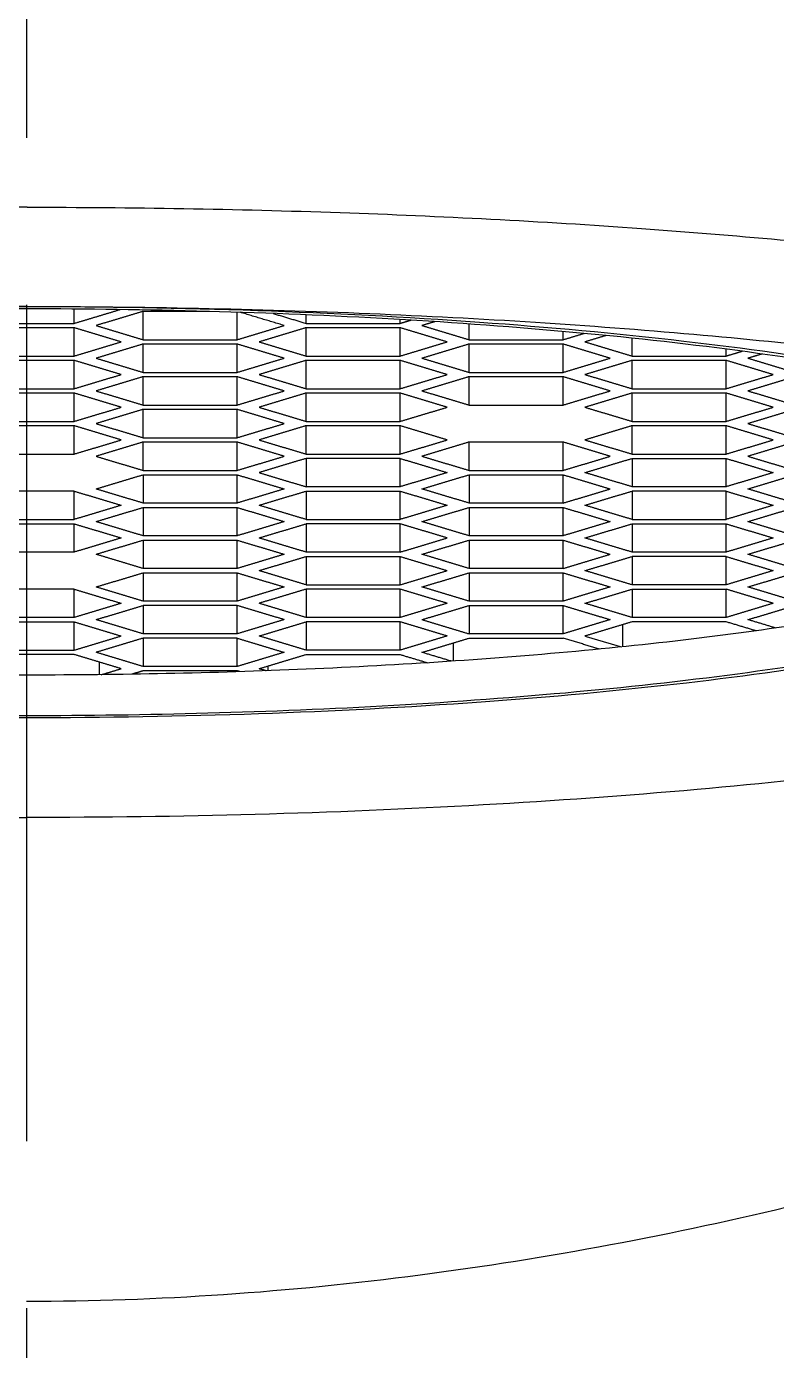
# Model space of a CAD drawing. Extents: x 23502 to 24096, y -2734 to -2314.
# Drawn here: x 23887.16 to 23892.76, y -2511.95 to -2502.05 of the extents above; entities that cross this region are included whole.
import ezdxf

# ---------------------------------------------------------------- set-up
doc = ezdxf.new("R2010")
doc.units = 0
doc.header["$LTSCALE"] = 5
doc.header["$MEASUREMENT"] = 0
doc.linetypes.add('CENTER', pattern=[2, 1.25, -0.25, 0.25, -0.25])
doc.layers.get('0').update_dxf_attribs({"color": 2, "linetype": 'CONTINUOUS'})
doc.layers.add('CENTER', color=1, linetype='CENTER')
doc.layers.add('DWG', color=7, linetype='CONTINUOUS')

msp = doc.modelspace()

# ---------------------------------------------------------------- linework, layer by layer
at = {"ltscale": 0.6}
for points in [[(23887.5146, -2504.2743), (23887.5146, -2504.2209), (23887.5146, -2504.1675)], [(23887.5146, -2504.2743), (23887.6861, -2504.2227), (23887.8576, -2504.1711)], [(23888.0295, -2504.1849), (23887.8537, -2504.2377), (23887.6778, -2504.2906)], [(23888.0295, -2504.3964), (23888.0295, -2504.2906), (23888.0295, -2504.1849)], [(23888.7329, -2504.3964), (23888.7329, -2504.2937), (23888.7329, -2504.191)], [(23889.0847, -2504.2906), (23888.9202, -2504.2412), (23888.7557, -2504.1917)], [(23889.0018, -2504.2003), (23889.1248, -2504.2373), (23889.2479, -2504.2743)], [(23889.2479, -2504.2743), (23889.2479, -2504.2422), (23889.2479, -2504.2101)], [(23889.9513, -2504.2743), (23889.9513, -2504.2599), (23889.9513, -2504.2455)], [(23886.8112, -2504.2743), (23887.1629, -2504.2743), (23887.5146, -2504.2743)], [(23887.5146, -2504.307), (23887.1629, -2504.307), (23886.8112, -2504.307)], [(23887.5146, -2504.5186), (23887.5146, -2504.4128), (23887.5146, -2504.307)], [(23887.8663, -2504.4128), (23887.6904, -2504.3599), (23887.5146, -2504.307)], [(23887.6778, -2504.2906), (23887.8537, -2504.3435), (23888.0295, -2504.3964)], [(23888.7329, -2504.3964), (23888.9088, -2504.3435), (23889.0847, -2504.2906)], [(23889.2479, -2504.307), (23889.072, -2504.3599), (23888.8962, -2504.4128)], [(23889.2479, -2504.2743), (23889.5996, -2504.2743), (23889.9513, -2504.2743)], [(23889.2479, -2504.5186), (23889.2479, -2504.4128), (23889.2479, -2504.307)], [(23889.9513, -2504.307), (23889.5996, -2504.307), (23889.2479, -2504.307)], [(23889.9513, -2504.2743), (23889.9912, -2504.2623), (23890.0311, -2504.2503)], [(23889.9513, -2504.5186), (23889.9513, -2504.4128), (23889.9513, -2504.307)], [(23890.303, -2504.4128), (23890.1272, -2504.3599), (23889.9513, -2504.307)], [(23890.2113, -2504.2615), (23890.1629, -2504.2761), (23890.1145, -2504.2906)], [(23890.1145, -2504.2906), (23890.2904, -2504.3435), (23890.4663, -2504.3964)], [(23890.4663, -2504.3964), (23890.4663, -2504.3376), (23890.4663, -2504.2788)], [(23891.1697, -2504.3964), (23891.1697, -2504.3657), (23891.1697, -2504.335)], [(23887.5146, -2504.5186), (23887.6904, -2504.4657), (23887.8663, -2504.4128)], [(23888.0295, -2504.4292), (23887.8537, -2504.482), (23887.6778, -2504.5349)], [(23888.0295, -2504.3964), (23888.3812, -2504.3964), (23888.7329, -2504.3964)], [(23888.0295, -2504.6407), (23888.0295, -2504.5349), (23888.0295, -2504.4292)], [(23888.7329, -2504.4292), (23888.3812, -2504.4292), (23888.0295, -2504.4292)], [(23888.7329, -2504.6407), (23888.7329, -2504.5349), (23888.7329, -2504.4292)], [(23889.0847, -2504.5349), (23888.9088, -2504.482), (23888.7329, -2504.4292)], [(23888.8962, -2504.4128), (23889.072, -2504.4657), (23889.2479, -2504.5186)], [(23889.9513, -2504.5186), (23890.1272, -2504.4657), (23890.303, -2504.4128)], [(23890.4663, -2504.4292), (23890.2904, -2504.482), (23890.1145, -2504.5349)], [(23890.4663, -2504.3964), (23890.818, -2504.3964), (23891.1697, -2504.3964)], [(23890.4663, -2504.6407), (23890.4663, -2504.5349), (23890.4663, -2504.4292)], [(23891.1697, -2504.4292), (23890.818, -2504.4292), (23890.4663, -2504.4292)], [(23891.1697, -2504.3964), (23891.2479, -2504.3729), (23891.3262, -2504.3494)], [(23891.1697, -2504.6407), (23891.1697, -2504.5349), (23891.1697, -2504.4292)], [(23891.5214, -2504.5349), (23891.3455, -2504.482), (23891.1697, -2504.4292)], [(23891.491, -2504.3652), (23891.412, -2504.389), (23891.3329, -2504.4128)], [(23891.3329, -2504.4128), (23891.5088, -2504.4657), (23891.6846, -2504.5186)], [(23891.6846, -2504.5186), (23891.6846, -2504.4518), (23891.6846, -2504.3849)], [(23886.8112, -2504.5186), (23887.1629, -2504.5186), (23887.5146, -2504.5186)], [(23887.6778, -2504.5349), (23887.8537, -2504.5878), (23888.0295, -2504.6407)], [(23888.7329, -2504.6407), (23888.9088, -2504.5878), (23889.0847, -2504.5349)], [(23889.2479, -2504.5186), (23889.5996, -2504.5186), (23889.9513, -2504.5186)], [(23890.1145, -2504.5349), (23890.2904, -2504.5878), (23890.4663, -2504.6407)], [(23891.1697, -2504.6407), (23891.3455, -2504.5878), (23891.5214, -2504.5349)], [(23891.6846, -2504.5186), (23892.0363, -2504.5186), (23892.388, -2504.5186)], [(23892.388, -2504.5186), (23892.388, -2504.4928), (23892.388, -2504.467)], [(23892.388, -2504.5186), (23892.4477, -2504.5006), (23892.5073, -2504.4827)], [(23892.6568, -2504.5032), (23892.604, -2504.5191), (23892.5513, -2504.5349)], [(23892.5513, -2504.5349), (23892.7271, -2504.5878), (23892.903, -2504.6407)], [(23887.5146, -2504.5513), (23887.1629, -2504.5513), (23886.8112, -2504.5513)], [(23887.5146, -2504.7629), (23887.5146, -2504.6571), (23887.5146, -2504.5513)], [(23887.8663, -2504.6571), (23887.6904, -2504.6042), (23887.5146, -2504.5513)], [(23888.0295, -2504.6407), (23888.3812, -2504.6407), (23888.7329, -2504.6407)], [(23889.2479, -2504.5513), (23889.072, -2504.6042), (23888.8962, -2504.6571)], [(23889.2479, -2504.7629), (23889.2479, -2504.6571), (23889.2479, -2504.5513)], [(23889.9513, -2504.5513), (23889.5996, -2504.5513), (23889.2479, -2504.5513)], [(23889.9513, -2504.7629), (23889.9513, -2504.6571), (23889.9513, -2504.5513)], [(23890.303, -2504.6571), (23890.1272, -2504.6042), (23889.9513, -2504.5513)], [(23890.4663, -2504.6407), (23890.818, -2504.6407), (23891.1697, -2504.6407)], [(23891.6846, -2504.5513), (23891.5088, -2504.6042), (23891.3329, -2504.6571)], [(23891.6846, -2504.7629), (23891.6846, -2504.6571), (23891.6846, -2504.5513)], [(23892.388, -2504.5513), (23892.0363, -2504.5513), (23891.6846, -2504.5513)], [(23892.388, -2504.7629), (23892.388, -2504.6571), (23892.388, -2504.5513)], [(23892.7397, -2504.6571), (23892.5639, -2504.6042), (23892.388, -2504.5513)], [(23887.5146, -2504.7629), (23887.6904, -2504.71), (23887.8663, -2504.6571)], [(23888.0295, -2504.6734), (23887.8537, -2504.7263), (23887.6778, -2504.7792)], [(23888.0295, -2504.885), (23888.0295, -2504.7792), (23888.0295, -2504.6734)], [(23888.7329, -2504.6734), (23888.3812, -2504.6734), (23888.0295, -2504.6734)], [(23888.7329, -2504.885), (23888.7329, -2504.7792), (23888.7329, -2504.6734)], [(23889.0847, -2504.7792), (23888.9088, -2504.7263), (23888.7329, -2504.6734)], [(23888.8962, -2504.6571), (23889.072, -2504.71), (23889.2479, -2504.7629)], [(23889.9513, -2504.7629), (23890.1272, -2504.71), (23890.303, -2504.6571)], [(23890.4663, -2504.6734), (23890.2904, -2504.7263), (23890.1145, -2504.7792)], [(23890.4663, -2504.885), (23890.4663, -2504.7792), (23890.4663, -2504.6734)], [(23891.1697, -2504.6734), (23890.818, -2504.6734), (23890.4663, -2504.6734)], [(23891.1697, -2504.885), (23891.1697, -2504.7792), (23891.1697, -2504.6734)], [(23891.5214, -2504.7792), (23891.3455, -2504.7263), (23891.1697, -2504.6734)], [(23891.3329, -2504.6571), (23891.5088, -2504.71), (23891.6846, -2504.7629)], [(23892.388, -2504.7629), (23892.5639, -2504.71), (23892.7397, -2504.6571)], [(23892.903, -2504.6734), (23892.7271, -2504.7263), (23892.5513, -2504.7792)], [(23886.8112, -2504.7629), (23887.1629, -2504.7629), (23887.5146, -2504.7629)], [(23887.5146, -2504.7956), (23887.1629, -2504.7956), (23886.8112, -2504.7956)], [(23887.5146, -2505.0072), (23887.5146, -2504.9014), (23887.5146, -2504.7956)], [(23887.8663, -2504.9014), (23887.6904, -2504.8485), (23887.5146, -2504.7956)], [(23887.6778, -2504.7792), (23887.8537, -2504.8321), (23888.0295, -2504.885)], [(23888.7329, -2504.885), (23888.9088, -2504.8321), (23889.0847, -2504.7792)], [(23889.2479, -2504.7956), (23889.072, -2504.8485), (23888.8962, -2504.9014)], [(23889.2479, -2504.7629), (23889.5996, -2504.7629), (23889.9513, -2504.7629)], [(23889.2479, -2505.0072), (23889.2479, -2504.9014), (23889.2479, -2504.7956)], [(23889.9513, -2504.7956), (23889.5996, -2504.7956), (23889.2479, -2504.7956)], [(23889.9513, -2505.0072), (23889.9513, -2504.9014), (23889.9513, -2504.7956)], [(23890.303, -2504.9014), (23890.1272, -2504.8485), (23889.9513, -2504.7956)], [(23890.1145, -2504.7792), (23890.2904, -2504.8321), (23890.4663, -2504.885)], [(23891.1697, -2504.885), (23891.3455, -2504.8321), (23891.5214, -2504.7792)], [(23891.6846, -2504.7956), (23891.5088, -2504.8485), (23891.3329, -2504.9014)], [(23891.6846, -2504.7629), (23892.0363, -2504.7629), (23892.388, -2504.7629)], [(23891.6846, -2505.0072), (23891.6846, -2504.9014), (23891.6846, -2504.7956)], [(23892.388, -2504.7956), (23892.0363, -2504.7956), (23891.6846, -2504.7956)], [(23892.388, -2505.0072), (23892.388, -2504.9014), (23892.388, -2504.7956)], [(23892.7397, -2504.9014), (23892.5639, -2504.8485), (23892.388, -2504.7956)], [(23892.5513, -2504.7792), (23892.7271, -2504.8321), (23892.903, -2504.885)], [(23887.5146, -2505.0072), (23887.6904, -2504.9543), (23887.8663, -2504.9014)], [(23888.0295, -2504.9177), (23887.8537, -2504.9706), (23887.6778, -2505.0235)], [(23888.0295, -2504.885), (23888.3812, -2504.885), (23888.7329, -2504.885)], [(23888.0295, -2505.1293), (23888.0295, -2505.0235), (23888.0295, -2504.9177)], [(23888.7329, -2504.9177), (23888.3812, -2504.9177), (23888.0295, -2504.9177)], [(23888.7329, -2505.1293), (23888.7329, -2505.0235), (23888.7329, -2504.9177)], [(23889.0847, -2505.0235), (23888.9088, -2504.9706), (23888.7329, -2504.9177)], [(23888.8962, -2504.9014), (23889.072, -2504.9543), (23889.2479, -2505.0072)], [(23889.9513, -2505.0072), (23890.1272, -2504.9543), (23890.303, -2504.9014)], [(23890.4663, -2504.885), (23890.818, -2504.885), (23891.1697, -2504.885)], [(23891.3329, -2504.9014), (23891.5088, -2504.9543), (23891.6846, -2505.0072)], [(23892.388, -2505.0072), (23892.5639, -2504.9543), (23892.7397, -2504.9014)], [(23892.903, -2504.9177), (23892.7271, -2504.9706), (23892.5513, -2505.0235)], [(23886.8112, -2505.0072), (23887.1629, -2505.0072), (23887.5146, -2505.0072)], [(23887.5146, -2505.0399), (23887.1629, -2505.0399), (23886.8112, -2505.0399)], [(23887.5146, -2505.2515), (23887.5146, -2505.1457), (23887.5146, -2505.0399)], [(23887.8663, -2505.1457), (23887.6904, -2505.0928), (23887.5146, -2505.0399)], [(23887.6778, -2505.0235), (23887.8537, -2505.0764), (23888.0295, -2505.1293)], [(23888.7329, -2505.1293), (23888.9088, -2505.0764), (23889.0847, -2505.0235)], [(23889.2479, -2505.0399), (23889.072, -2505.0928), (23888.8962, -2505.1457)], [(23889.2479, -2505.0072), (23889.5996, -2505.0072), (23889.9513, -2505.0072)], [(23889.2479, -2505.2515), (23889.2479, -2505.1457), (23889.2479, -2505.0399)], [(23889.9513, -2505.0399), (23889.5996, -2505.0399), (23889.2479, -2505.0399)], [(23889.9513, -2505.2515), (23889.9513, -2505.1457), (23889.9513, -2505.0399)], [(23890.303, -2505.1457), (23890.1272, -2505.0928), (23889.9513, -2505.0399)], [(23891.6846, -2505.0399), (23891.5088, -2505.0928), (23891.3329, -2505.1457)], [(23891.6846, -2505.0072), (23892.0363, -2505.0072), (23892.388, -2505.0072)], [(23891.6846, -2505.2515), (23891.6846, -2505.1457), (23891.6846, -2505.0399)], [(23892.388, -2505.0399), (23892.0363, -2505.0399), (23891.6846, -2505.0399)], [(23892.388, -2505.2515), (23892.388, -2505.1457), (23892.388, -2505.0399)], [(23892.7397, -2505.1457), (23892.5639, -2505.0928), (23892.388, -2505.0399)], [(23892.5513, -2505.0235), (23892.7271, -2505.0764), (23892.903, -2505.1293)], [(23888.0295, -2505.1293), (23888.3812, -2505.1293), (23888.7329, -2505.1293)], [(23887.5146, -2505.2515), (23887.6904, -2505.1986), (23887.8663, -2505.1457)], [(23888.0295, -2505.162), (23887.8537, -2505.2149), (23887.6778, -2505.2678)], [(23888.0295, -2505.3736), (23888.0295, -2505.2678), (23888.0295, -2505.162)], [(23888.7329, -2505.162), (23888.3812, -2505.162), (23888.0295, -2505.162)], [(23888.7329, -2505.3736), (23888.7329, -2505.2678), (23888.7329, -2505.162)], [(23889.0847, -2505.2678), (23888.9088, -2505.2149), (23888.7329, -2505.162)], [(23888.8962, -2505.1457), (23889.072, -2505.1986), (23889.2479, -2505.2515)], [(23889.9513, -2505.2515), (23890.1272, -2505.1986), (23890.303, -2505.1457)], [(23890.4663, -2505.162), (23890.2904, -2505.2149), (23890.1145, -2505.2678)], [(23890.4663, -2505.3736), (23890.4663, -2505.2678), (23890.4663, -2505.162)], [(23891.1697, -2505.162), (23890.818, -2505.162), (23890.4663, -2505.162)], [(23891.1697, -2505.3736), (23891.1697, -2505.2678), (23891.1697, -2505.162)], [(23891.5214, -2505.2678), (23891.3455, -2505.2149), (23891.1697, -2505.162)], [(23891.3329, -2505.1457), (23891.5088, -2505.1986), (23891.6846, -2505.2515)], [(23892.388, -2505.2515), (23892.5639, -2505.1986), (23892.7397, -2505.1457)], [(23892.903, -2505.162), (23892.7271, -2505.2149), (23892.5513, -2505.2678)], [(23886.8112, -2505.2515), (23887.1629, -2505.2515), (23887.5146, -2505.2515)], [(23887.6778, -2505.2678), (23887.8537, -2505.3207), (23888.0295, -2505.3736)], [(23888.7329, -2505.3736), (23888.9088, -2505.3207), (23889.0847, -2505.2678)], [(23889.2479, -2505.2842), (23889.072, -2505.3371), (23888.8962, -2505.39)], [(23889.2479, -2505.2515), (23889.5996, -2505.2515), (23889.9513, -2505.2515)], [(23889.2479, -2505.2842), (23889.2479, -2505.39), (23889.2479, -2505.4958)], [(23889.9513, -2505.2842), (23889.5996, -2505.2842), (23889.2479, -2505.2842)], [(23889.9513, -2505.4958), (23889.9513, -2505.39), (23889.9513, -2505.2842)], [(23889.9513, -2505.2842), (23890.1272, -2505.3371), (23890.303, -2505.39)], [(23890.1145, -2505.2678), (23890.2904, -2505.3207), (23890.4663, -2505.3736)], [(23891.1697, -2505.3736), (23891.3455, -2505.3207), (23891.5214, -2505.2678)], [(23891.3329, -2505.39), (23891.5088, -2505.3371), (23891.6846, -2505.2842)], [(23891.6846, -2505.2515), (23892.0363, -2505.2515), (23892.388, -2505.2515)], [(23891.6846, -2505.2842), (23891.6846, -2505.39), (23891.6846, -2505.4958)], [(23891.6846, -2505.2842), (23892.0363, -2505.2842), (23892.388, -2505.2842)], [(23892.388, -2505.4958), (23892.388, -2505.39), (23892.388, -2505.2842)], [(23892.388, -2505.2842), (23892.5639, -2505.3371), (23892.7397, -2505.39)], [(23892.5513, -2505.2678), (23892.7271, -2505.3207), (23892.903, -2505.3736)], [(23887.6778, -2505.5121), (23887.8537, -2505.4592), (23888.0295, -2505.4063)], [(23888.0295, -2505.3736), (23888.3812, -2505.3736), (23888.7329, -2505.3736)], [(23888.0295, -2505.4063), (23888.0295, -2505.5121), (23888.0295, -2505.6179)], [(23888.0295, -2505.4063), (23888.3812, -2505.4063), (23888.7329, -2505.4063)], [(23888.7329, -2505.6179), (23888.7329, -2505.512), (23888.7329, -2505.4061)], [(23888.7329, -2505.4063), (23888.9088, -2505.4592), (23889.0847, -2505.5121)], [(23888.8962, -2505.39), (23889.072, -2505.4429), (23889.2479, -2505.4958)], [(23890.303, -2505.39), (23890.1272, -2505.4429), (23889.9513, -2505.4958)], [(23890.1145, -2505.5121), (23890.2904, -2505.4592), (23890.4663, -2505.4063)], [(23890.4663, -2505.3736), (23890.818, -2505.3736), (23891.1697, -2505.3736)], [(23890.4663, -2505.4063), (23890.4663, -2505.5121), (23890.4663, -2505.6179)], [(23890.4663, -2505.4063), (23890.818, -2505.4063), (23891.1697, -2505.4063)], [(23891.1697, -2505.6179), (23891.1697, -2505.5121), (23891.1697, -2505.4063)], [(23891.1697, -2505.4063), (23891.3455, -2505.4592), (23891.5214, -2505.5121)], [(23891.6846, -2505.4958), (23891.5088, -2505.4429), (23891.3329, -2505.39)], [(23892.7397, -2505.39), (23892.5639, -2505.4429), (23892.388, -2505.4958)], [(23892.5513, -2505.5121), (23892.7271, -2505.4592), (23892.903, -2505.4063)], [(23887.5146, -2505.5285), (23887.1629, -2505.5285), (23886.8112, -2505.5285)], [(23887.5146, -2505.7401), (23887.5146, -2505.6343), (23887.5146, -2505.5285)], [(23887.5146, -2505.5285), (23887.6904, -2505.5814), (23887.8663, -2505.6343)], [(23888.0295, -2505.6179), (23887.8537, -2505.565), (23887.6778, -2505.5121)], [(23889.0847, -2505.5121), (23888.9088, -2505.565), (23888.7329, -2505.6179)], [(23888.8962, -2505.6343), (23889.072, -2505.5814), (23889.2479, -2505.5285)], [(23889.9513, -2505.4958), (23889.5996, -2505.4958), (23889.2479, -2505.4958)], [(23889.2479, -2505.5285), (23889.2479, -2505.6343), (23889.2479, -2505.7401)], [(23889.2479, -2505.5285), (23889.5996, -2505.5285), (23889.9513, -2505.5285)], [(23889.9513, -2505.7401), (23889.9513, -2505.6343), (23889.9513, -2505.5285)], [(23889.9513, -2505.5285), (23890.1272, -2505.5814), (23890.303, -2505.6343)], [(23890.4663, -2505.6179), (23890.2904, -2505.565), (23890.1145, -2505.5121)], [(23891.1697, -2505.6179), (23891.3455, -2505.565), (23891.5214, -2505.5121)], [(23891.3329, -2505.6343), (23891.5088, -2505.5814), (23891.6846, -2505.5285)], [(23892.388, -2505.4958), (23892.0363, -2505.4958), (23891.6846, -2505.4958)], [(23891.6846, -2505.5285), (23891.6846, -2505.6343), (23891.6846, -2505.7401)], [(23892.388, -2505.5285), (23892.0363, -2505.5285), (23891.6846, -2505.5285)], [(23892.388, -2505.7401), (23892.388, -2505.6343), (23892.388, -2505.5285)], [(23892.388, -2505.5285), (23892.5639, -2505.5814), (23892.7397, -2505.6343)], [(23892.903, -2505.6179), (23892.7271, -2505.565), (23892.5513, -2505.5121)], [(23887.8663, -2505.6343), (23887.6904, -2505.6872), (23887.5146, -2505.7401)], [(23888.7329, -2505.6179), (23888.3812, -2505.6179), (23888.0295, -2505.6179)], [(23889.2479, -2505.7401), (23889.072, -2505.6872), (23888.8962, -2505.6343)], [(23890.303, -2505.6343), (23890.1272, -2505.6872), (23889.9513, -2505.7401)], [(23891.1697, -2505.6179), (23890.818, -2505.6179), (23890.4663, -2505.6179)], [(23891.6846, -2505.7401), (23891.5088, -2505.6872), (23891.3329, -2505.6343)], [(23892.7397, -2505.6343), (23892.5639, -2505.6872), (23892.388, -2505.7401)], [(23887.6778, -2505.7564), (23887.8537, -2505.7035), (23888.0295, -2505.6506)], [(23888.0295, -2505.6506), (23888.0295, -2505.7564), (23888.0295, -2505.8622)], [(23888.0295, -2505.6506), (23888.3812, -2505.6506), (23888.7329, -2505.6506)], [(23888.7329, -2505.8622), (23888.7329, -2505.7564), (23888.7329, -2505.6506)], [(23888.7329, -2505.6506), (23888.9088, -2505.7035), (23889.0847, -2505.7564)], [(23890.1145, -2505.7564), (23890.2904, -2505.7035), (23890.4663, -2505.6506)], [(23890.4663, -2505.6506), (23890.4663, -2505.7564), (23890.4663, -2505.8622)], [(23890.4663, -2505.6506), (23890.818, -2505.6506), (23891.1697, -2505.6506)], [(23891.1697, -2505.8622), (23891.1697, -2505.7564), (23891.1697, -2505.6506)], [(23891.1697, -2505.6506), (23891.3455, -2505.7035), (23891.5214, -2505.7564)], [(23892.5513, -2505.7564), (23892.7271, -2505.7035), (23892.903, -2505.6506)], [(23886.8112, -2505.7401), (23887.1629, -2505.7401), (23887.5146, -2505.7401)], [(23886.8112, -2505.7728), (23887.1629, -2505.7728), (23887.5146, -2505.7728)], [(23887.5146, -2505.9843), (23887.5146, -2505.8786), (23887.5146, -2505.7728)], [(23887.5146, -2505.7728), (23887.6904, -2505.8257), (23887.8663, -2505.8786)], [(23888.0295, -2505.8622), (23887.8537, -2505.8093), (23887.6778, -2505.7564)], [(23889.0847, -2505.7564), (23888.9088, -2505.8093), (23888.7329, -2505.8622)], [(23888.8962, -2505.8786), (23889.072, -2505.8257), (23889.2479, -2505.7728)], [(23889.2479, -2505.7401), (23889.5996, -2505.7401), (23889.9513, -2505.7401)], [(23889.2479, -2505.7728), (23889.2479, -2505.8786), (23889.2479, -2505.9843)], [(23889.9513, -2505.7728), (23889.5996, -2505.7728), (23889.2479, -2505.7728)], [(23889.9513, -2505.9843), (23889.9513, -2505.8786), (23889.9513, -2505.7728)], [(23890.303, -2505.8786), (23890.1272, -2505.8257), (23889.9513, -2505.7728)], [(23890.4663, -2505.8622), (23890.2904, -2505.8093), (23890.1145, -2505.7564)], [(23891.5214, -2505.7564), (23891.3455, -2505.8093), (23891.1697, -2505.8622)], [(23891.3329, -2505.8786), (23891.5088, -2505.8257), (23891.6846, -2505.7728)], [(23891.6846, -2505.7401), (23892.0363, -2505.7401), (23892.388, -2505.7401)], [(23891.6846, -2505.7728), (23891.6846, -2505.8786), (23891.6846, -2505.9843)], [(23891.6846, -2505.7728), (23892.0363, -2505.7728), (23892.388, -2505.7728)], [(23892.388, -2505.9843), (23892.388, -2505.8786), (23892.388, -2505.7728)], [(23892.388, -2505.7728), (23892.5639, -2505.8257), (23892.7397, -2505.8786)], [(23892.903, -2505.8622), (23892.7271, -2505.8093), (23892.5513, -2505.7564)], [(23887.8663, -2505.8786), (23887.6904, -2505.9315), (23887.5146, -2505.9843)], [(23887.6778, -2506.0007), (23887.8537, -2505.9478), (23888.0295, -2505.8949)], [(23888.7329, -2505.8622), (23888.3812, -2505.8622), (23888.0295, -2505.8622)], [(23888.0295, -2505.8949), (23888.0295, -2506.0007), (23888.0295, -2506.1065)], [(23888.0295, -2505.8949), (23888.3812, -2505.8949), (23888.7329, -2505.8949)], [(23888.7329, -2506.1065), (23888.7329, -2506.0007), (23888.7329, -2505.8949)], [(23888.7329, -2505.8949), (23888.9088, -2505.9478), (23889.0847, -2506.0007)], [(23889.2479, -2505.9843), (23889.072, -2505.9315), (23888.8962, -2505.8786)], [(23889.9513, -2505.9843), (23890.1272, -2505.9315), (23890.303, -2505.8786)], [(23890.1145, -2506.0007), (23890.2904, -2505.9478), (23890.4663, -2505.8949)], [(23891.1697, -2505.8622), (23890.818, -2505.8622), (23890.4663, -2505.8622)], [(23890.4663, -2505.8949), (23890.4663, -2506.0007), (23890.4663, -2506.1065)], [(23890.4663, -2505.8949), (23890.818, -2505.8949), (23891.1697, -2505.8949)], [(23891.1697, -2506.1065), (23891.1697, -2506.0007), (23891.1697, -2505.8949)], [(23891.1697, -2505.8949), (23891.3455, -2505.9478), (23891.5214, -2506.0007)], [(23891.6846, -2505.9843), (23891.5088, -2505.9315), (23891.3329, -2505.8786)], [(23892.7397, -2505.8786), (23892.5639, -2505.9315), (23892.388, -2505.9843)], [(23892.5513, -2506.0007), (23892.7271, -2505.9478), (23892.903, -2505.8949)], [(23887.5146, -2505.9843), (23887.1629, -2505.9843), (23886.8112, -2505.9843)], [(23888.0295, -2506.1065), (23887.8537, -2506.0536), (23887.6778, -2506.0007)], [(23889.0847, -2506.0007), (23888.9088, -2506.0536), (23888.7329, -2506.1065)], [(23888.8962, -2506.1229), (23889.072, -2506.07), (23889.2479, -2506.0171)], [(23889.9513, -2505.9843), (23889.5996, -2505.9843), (23889.2479, -2505.9843)], [(23889.2479, -2506.0171), (23889.2479, -2506.1229), (23889.2479, -2506.2286)], [(23889.2479, -2506.0171), (23889.5996, -2506.0171), (23889.9513, -2506.0171)], [(23889.9513, -2506.2286), (23889.9513, -2506.1229), (23889.9513, -2506.0171)], [(23889.9513, -2506.0171), (23890.1272, -2506.07), (23890.303, -2506.1229)], [(23890.4663, -2506.1065), (23890.2904, -2506.0536), (23890.1145, -2506.0007)], [(23891.1697, -2506.1065), (23891.3455, -2506.0536), (23891.5214, -2506.0007)], [(23891.3329, -2506.1229), (23891.5088, -2506.07), (23891.6846, -2506.0171)], [(23892.388, -2505.9843), (23892.0363, -2505.9843), (23891.6846, -2505.9843)], [(23891.6846, -2506.0171), (23891.6846, -2506.1229), (23891.6846, -2506.2286)], [(23892.388, -2506.0171), (23892.0363, -2506.0171), (23891.6846, -2506.0171)], [(23892.388, -2506.2286), (23892.388, -2506.1229), (23892.388, -2506.0171)], [(23892.388, -2506.0171), (23892.5639, -2506.07), (23892.7397, -2506.1229)], [(23892.903, -2506.1065), (23892.7271, -2506.0536), (23892.5513, -2506.0007)], [(23888.7329, -2506.1065), (23888.3812, -2506.1065), (23888.0295, -2506.1065)], [(23889.2479, -2506.2286), (23889.072, -2506.1758), (23888.8962, -2506.1229)], [(23889.9513, -2506.2286), (23890.1272, -2506.1758), (23890.303, -2506.1229)], [(23891.1697, -2506.1065), (23890.818, -2506.1065), (23890.4663, -2506.1065)], [(23891.6846, -2506.2286), (23891.5088, -2506.1758), (23891.3329, -2506.1229)], [(23892.7397, -2506.1229), (23892.5639, -2506.1758), (23892.388, -2506.2286)], [(23887.6778, -2506.245), (23887.8537, -2506.1921), (23888.0295, -2506.1392)], [(23888.0295, -2506.1392), (23888.0295, -2506.245), (23888.0295, -2506.3508)], [(23888.0295, -2506.1392), (23888.3812, -2506.1392), (23888.7329, -2506.1392)], [(23888.7329, -2506.3508), (23888.7329, -2506.245), (23888.7329, -2506.1392)], [(23888.7329, -2506.1392), (23888.9088, -2506.1921), (23889.0847, -2506.245)], [(23890.1145, -2506.245), (23890.2904, -2506.1921), (23890.4663, -2506.1392)], [(23890.4663, -2506.1392), (23890.4663, -2506.245), (23890.4663, -2506.3508)], [(23890.4663, -2506.1392), (23890.818, -2506.1392), (23891.1697, -2506.1392)], [(23891.1697, -2506.3508), (23891.1697, -2506.245), (23891.1697, -2506.1392)], [(23891.1697, -2506.1392), (23891.3455, -2506.1921), (23891.5214, -2506.245)], [(23892.5513, -2506.245), (23892.7271, -2506.1921), (23892.903, -2506.1392)], [(23887.5146, -2506.2614), (23887.1629, -2506.2614), (23886.8112, -2506.2614)], [(23887.5146, -2506.4729), (23887.5146, -2506.3672), (23887.5146, -2506.2614)], [(23887.5146, -2506.2614), (23887.6904, -2506.3143), (23887.8663, -2506.3672)], [(23888.0295, -2506.3508), (23887.8537, -2506.2979), (23887.6778, -2506.245)], [(23889.0847, -2506.245), (23888.9088, -2506.2979), (23888.7329, -2506.3508)], [(23889.2479, -2506.2614), (23889.072, -2506.3143), (23888.8962, -2506.3672)], [(23889.2479, -2506.2286), (23889.5996, -2506.2286), (23889.9513, -2506.2286)], [(23889.2479, -2506.2614), (23889.2479, -2506.3672), (23889.2479, -2506.4729)], [(23889.9513, -2506.2614), (23889.5996, -2506.2614), (23889.2479, -2506.2614)], [(23889.9513, -2506.4729), (23889.9513, -2506.3672), (23889.9513, -2506.2614)], [(23890.303, -2506.3672), (23890.1272, -2506.3143), (23889.9513, -2506.2614)], [(23890.4663, -2506.3508), (23890.2904, -2506.2979), (23890.1145, -2506.245)], [(23891.5214, -2506.245), (23891.3455, -2506.2979), (23891.1697, -2506.3508)], [(23891.3329, -2506.3672), (23891.5088, -2506.3143), (23891.6846, -2506.2614)], [(23892.388, -2506.2286), (23892.0363, -2506.2286), (23891.6846, -2506.2286)], [(23891.6846, -2506.2614), (23891.6846, -2506.3672), (23891.6846, -2506.4729)], [(23891.6846, -2506.2614), (23892.0363, -2506.2614), (23892.388, -2506.2614)], [(23892.388, -2506.4729), (23892.388, -2506.3672), (23892.388, -2506.2614)], [(23892.7397, -2506.3672), (23892.5639, -2506.3143), (23892.388, -2506.2614)], [(23892.903, -2506.3508), (23892.7271, -2506.2979), (23892.5513, -2506.245)], [(23887.8663, -2506.3672), (23887.6904, -2506.4201), (23887.5146, -2506.4729)], [(23887.6778, -2506.4893), (23887.8537, -2506.4364), (23888.0295, -2506.3835)], [(23888.7329, -2506.3508), (23888.3812, -2506.3508), (23888.0295, -2506.3508)], [(23888.0295, -2506.3835), (23888.0295, -2506.4893), (23888.0295, -2506.5951)], [(23888.7329, -2506.3835), (23888.3812, -2506.3835), (23888.0295, -2506.3835)], [(23888.7329, -2506.5951), (23888.7329, -2506.4893), (23888.7329, -2506.3835)], [(23889.0847, -2506.4893), (23888.9088, -2506.4364), (23888.7329, -2506.3835)], [(23889.2479, -2506.4729), (23889.072, -2506.4201), (23888.8962, -2506.3672)], [(23890.303, -2506.3672), (23890.1272, -2506.4201), (23889.9513, -2506.4729)], [(23890.1145, -2506.4893), (23890.2904, -2506.4364), (23890.4663, -2506.3835)], [(23891.1697, -2506.3508), (23890.818, -2506.3508), (23890.4663, -2506.3508)], [(23890.4663, -2506.3835), (23890.4663, -2506.4893), (23890.4663, -2506.5951)], [(23890.4663, -2506.3835), (23890.818, -2506.3835), (23891.1697, -2506.3835)], [(23891.1697, -2506.5951), (23891.1697, -2506.4893), (23891.1697, -2506.3835)], [(23891.1697, -2506.3835), (23891.3455, -2506.4364), (23891.5214, -2506.4893)], [(23891.6846, -2506.4729), (23891.5088, -2506.4201), (23891.3329, -2506.3672)], [(23892.7397, -2506.3672), (23892.5639, -2506.4201), (23892.388, -2506.4729)], [(23892.5513, -2506.4893), (23892.7271, -2506.4364), (23892.903, -2506.3835)], [(23887.5146, -2506.4729), (23887.1629, -2506.4729), (23886.8112, -2506.4729)], [(23886.8112, -2506.5057), (23887.1629, -2506.5057), (23887.5146, -2506.5057)], [(23887.5146, -2506.7172), (23887.5146, -2506.6115), (23887.5146, -2506.5057)], [(23887.5146, -2506.5057), (23887.6904, -2506.5586), (23887.8663, -2506.6115)], [(23888.0295, -2506.5951), (23887.8537, -2506.5422), (23887.6778, -2506.4893)], [(23889.0847, -2506.4893), (23888.9088, -2506.5422), (23888.7329, -2506.5951)], [(23888.8962, -2506.6115), (23889.072, -2506.5586), (23889.2479, -2506.5057)], [(23889.9513, -2506.4729), (23889.5996, -2506.4729), (23889.2479, -2506.4729)], [(23889.2479, -2506.5057), (23889.2479, -2506.6115), (23889.2479, -2506.7172)], [(23889.9513, -2506.5057), (23889.5996, -2506.5057), (23889.2479, -2506.5057)], [(23889.9513, -2506.7172), (23889.9513, -2506.6115), (23889.9513, -2506.5057)], [(23890.303, -2506.6115), (23890.1272, -2506.5586), (23889.9513, -2506.5057)], [(23890.1145, -2506.4893), (23890.2904, -2506.5422), (23890.4663, -2506.5951)], [(23891.5214, -2506.4893), (23891.3455, -2506.5422), (23891.1697, -2506.5951)], [(23891.6846, -2506.5057), (23891.5088, -2506.5586), (23891.3329, -2506.6115)], [(23892.388, -2506.4729), (23892.0363, -2506.4729), (23891.6846, -2506.4729)], [(23892.388, -2506.5057), (23892.0363, -2506.5057), (23891.6846, -2506.5057)], [(23892.6119, -2506.573), (23892.5, -2506.5393), (23892.388, -2506.5057)], [(23892.76, -2506.5521), (23892.6556, -2506.5207), (23892.5513, -2506.4893)], [(23887.5146, -2506.7172), (23887.6904, -2506.6643), (23887.8663, -2506.6115)], [(23888.7329, -2506.5951), (23888.3812, -2506.5951), (23888.0295, -2506.5951)], [(23889.2479, -2506.7172), (23889.072, -2506.6643), (23888.8962, -2506.6115)], [(23890.303, -2506.6115), (23890.1272, -2506.6643), (23889.9513, -2506.7172)], [(23891.1697, -2506.5951), (23890.818, -2506.5951), (23890.4663, -2506.5951)], [(23891.3329, -2506.6115), (23891.4689, -2506.6524), (23891.6049, -2506.6933)], [(23891.6155, -2506.6922), (23891.6155, -2506.6093), (23891.6155, -2506.5265)], [(23886.8112, -2506.7172), (23887.1629, -2506.7172), (23887.5146, -2506.7172)], [(23888.0295, -2506.6278), (23887.8537, -2506.6807), (23887.6778, -2506.7336)], [(23888.0295, -2506.6278), (23888.0295, -2506.7336), (23888.0295, -2506.8394)], [(23888.7329, -2506.6278), (23888.3812, -2506.6278), (23888.0295, -2506.6278)], [(23888.7329, -2506.8394), (23888.7329, -2506.7336), (23888.7329, -2506.6278)], [(23888.7329, -2506.6278), (23888.9088, -2506.6807), (23889.0847, -2506.7336)], [(23889.9513, -2506.7172), (23889.5996, -2506.7172), (23889.2479, -2506.7172)], [(23890.1145, -2506.7336), (23890.2904, -2506.6807), (23890.4663, -2506.6278)], [(23890.3478, -2506.6634), (23890.3478, -2506.7314), (23890.3478, -2506.7994)], [(23890.4663, -2506.6278), (23890.818, -2506.6278), (23891.1697, -2506.6278)], [(23891.4415, -2506.7096), (23891.3056, -2506.6687), (23891.1697, -2506.6278)], [(23887.5146, -2506.75), (23887.1629, -2506.75), (23886.8112, -2506.75)], [(23887.8663, -2506.8558), (23887.6904, -2506.8029), (23887.5146, -2506.75)], [(23888.0295, -2506.8394), (23887.8537, -2506.7865), (23887.6778, -2506.7336)], [(23887.7018, -2506.8063), (23887.7018, -2506.8535), (23887.7018, -2506.9008)], [(23889.0847, -2506.7336), (23888.9088, -2506.7865), (23888.7329, -2506.8394)], [(23888.8962, -2506.8558), (23889.072, -2506.8029), (23889.2479, -2506.75)], [(23889.2479, -2506.75), (23889.5996, -2506.75), (23889.9513, -2506.75)], [(23889.9513, -2506.75), (23890.0542, -2506.7809), (23890.1572, -2506.8119)], [(23890.336, -2506.8002), (23890.2252, -2506.7669), (23890.1145, -2506.7336)], [(23887.7172, -2506.9006), (23887.7918, -2506.8782), (23887.8663, -2506.8558)], [(23888.0295, -2506.8721), (23887.9872, -2506.8848), (23887.9449, -2506.8976)], [(23888.7329, -2506.8394), (23888.3812, -2506.8394), (23888.0295, -2506.8394)], [(23888.7329, -2506.8721), (23888.3812, -2506.8721), (23888.0295, -2506.8721)], [(23888.7536, -2506.8783), (23888.7433, -2506.8752), (23888.7329, -2506.8721)], [(23888.949, -2506.8716), (23888.9226, -2506.8637), (23888.8962, -2506.8558)], [(23888.9622, -2506.8359), (23888.9622, -2506.8535), (23888.9622, -2506.8712)]]:
    msp.add_open_spline(points, degree=2, dxfattribs=at)
msp.add_rational_spline([(23895.6569, -2505.7491), (23894.0119, -2506.9036), (23887.1625, -2506.9036), (23880.3976, -2506.9036), (23878.694, -2505.7668)], [0.919661735513, 0.755159574898, 1, 0.75744780317, 0.91662268234], degree=2, knots=[-34.348594, -34.348594, -34.348594, -18.709022, -18.709022, -3.215613, -3.215613, -3.215613], dxfattribs=at)
at = {"layer": 'CENTER'}
msp.add_line((23887.1581, -2434.137), (23887.1581, -2569.8623), dxfattribs=at)
at = {"layer": 'DWG'}
for points, knots in [([(23887.1625, -2503.406), (23886.382, -2503.406), (23884.85, -2503.4317), (23882.6261, -2503.5466), (23880.8688, -2503.7058), (23879.5724, -2503.8715), (23878.7021, -2504.0073), (23877.913, -2504.157), (23877.2125, -2504.319), (23876.6073, -2504.4916), (23876.1023, -2504.673), (23875.7019, -2504.8613), (23875.4405, -2505.033), (23875.2935, -2505.177), (23875.2189, -2505.2794), (23875.173, -2505.3836), (23875.1625, -2505.4553), (23875.1625, -2505.4898)], [0, 0, 0, 0, 0.187634, 0.368278, 0.535245, 0.61167, 0.682454, 0.746982, 0.804718, 0.855229, 0.898211, 0.93355, 0.961451, 0.972867, 0.982844, 0.991725, 1, 1, 1, 1]), ([(23887.1625, -2503.406), (23887.9429, -2503.406), (23889.475, -2503.4317), (23891.6989, -2503.5466), (23893.4561, -2503.7058), (23894.7525, -2503.8715), (23895.6229, -2504.0073), (23896.412, -2504.157), (23897.1124, -2504.319), (23897.7176, -2504.4916), (23898.2226, -2504.673), (23898.623, -2504.8613), (23898.8845, -2505.033), (23899.0314, -2505.177), (23899.1061, -2505.2794), (23899.1519, -2505.3836), (23899.1625, -2505.4553), (23899.1625, -2505.4898)], [0, 0, 0, 0, 0.187634, 0.368278, 0.535245, 0.61167, 0.682454, 0.746982, 0.804718, 0.855229, 0.898211, 0.93355, 0.961451, 0.972867, 0.982844, 0.991725, 1, 1, 1, 1]), ([(23887.1625, -2504.1482), (23886.308, -2504.1482), (23885.0404, -2504.1734), (23883.3792, -2504.2601), (23882.1996, -2504.3488), (23881.0884, -2504.4606), (23880.0609, -2504.5939), (23879.1311, -2504.7468), (23878.3116, -2504.9169), (23877.6132, -2505.1016), (23877.0452, -2505.2981), (23876.6606, -2505.4798), (23876.4296, -2505.6349), (23876.3052, -2505.7449), (23876.2171, -2505.8572), (23876.1667, -2505.9729), (23876.1573, -2506.0915), (23876.19, -2506.2089), (23876.2618, -2506.3226), (23876.3702, -2506.4334), (23876.5149, -2506.5423), (23876.6266, -2506.6085), (23876.6879, -2506.6417)], [0, 0, 0, 0, 0.209115, 0.310177, 0.407096, 0.498592, 0.583468, 0.660639, 0.729151, 0.788223, 0.837297, 0.876149, 0.891853, 0.90525, 0.916634, 0.926522, 0.935706, 0.945168, 0.955813, 0.968273, 0.982932, 1, 1, 1, 1]), ([(23878.308, -2505.6858), (23878.3072, -2505.7392), (23878.3466, -2505.8551), (23878.4889, -2506.0066), (23878.7072, -2506.1504), (23879.0044, -2506.2899), (23879.3784, -2506.4237), (23880.0184, -2506.6052), (23880.9834, -2506.8002), (23882.3109, -2506.9834), (23883.8217, -2507.1202), (23885.4596, -2507.2044), (23887.1649, -2507.2332), (23888.8723, -2507.2042), (23890.5163, -2507.1194), (23892.0316, -2506.9813), (23893.3587, -2506.7975), (23894.3204, -2506.6016), (23894.9555, -2506.4211), (23895.3264, -2506.2873), (23895.6209, -2506.1486), (23895.8377, -2506.005), (23895.9786, -2505.8545), (23896.0348, -2505.6862), (23895.9785, -2505.5151), (23895.8358, -2505.3661), (23895.6178, -2505.2205), (23895.3205, -2505.0822), (23894.9467, -2504.9477), (23894.3066, -2504.7666), (23893.3415, -2504.5714), (23892.014, -2504.3884), (23890.5032, -2504.2514), (23888.8654, -2504.1673), (23887.1601, -2504.1384), (23885.4527, -2504.1675), (23883.8086, -2504.2522), (23882.2933, -2504.3903), (23880.9662, -2504.5741), (23880.0046, -2504.77), (23879.3695, -2504.9506), (23878.9985, -2505.0844), (23878.7039, -2505.2231), (23878.4872, -2505.3665), (23878.3463, -2505.5173), (23878.3072, -2505.6327), (23878.308, -2505.6858)], [0, 0, 0, 0, 0.158717, 0.356589, 0.614647, 0.941235, 1.338886, 1.806035, 2.935627, 4.290166, 5.825062, 7.485466, 9.209562, 10.940882, 12.607693, 14.147371, 15.504549, 16.625797, 17.089414, 17.484022, 17.808121, 18.064349, 18.261094, 18.419153, 18.577938, 18.775844, 19.033837, 19.360336, 19.757961, 20.225145, 21.354846, 22.709372, 24.244213, 25.904632, 27.62876, 29.360057, 31.02685, 32.566566, 33.923753, 35.044924, 35.508523, 35.903165, 36.227351, 36.483634, 36.680334, 36.838322, 36.838322, 36.838322, 36.838322]), ([(23887.1625, -2504.1482), (23888.0169, -2504.1482), (23889.2845, -2504.1734), (23890.9458, -2504.2601), (23892.1253, -2504.3488), (23893.2365, -2504.4606), (23894.2641, -2504.5939), (23895.1939, -2504.7468), (23896.0133, -2504.9169), (23896.7117, -2505.1016), (23897.2798, -2505.2981), (23897.6643, -2505.4798), (23897.8953, -2505.6349), (23898.0197, -2505.7449), (23898.1078, -2505.8572), (23898.1582, -2505.9729), (23898.1676, -2506.0915), (23898.1349, -2506.2089), (23898.0632, -2506.3226), (23897.9547, -2506.4334), (23897.81, -2506.5423), (23897.6983, -2506.6085), (23897.637, -2506.6417)], [0, 0, 0, 0, 0.209115, 0.310177, 0.407096, 0.498592, 0.583468, 0.660639, 0.729151, 0.788223, 0.837297, 0.876149, 0.891853, 0.90525, 0.916634, 0.926522, 0.935706, 0.945168, 0.955813, 0.968273, 0.982932, 1, 1, 1, 1]), ([(23876.6879, -2506.6417), (23876.7843, -2506.6938), (23877.0004, -2506.7946), (23877.3611, -2506.9297), (23877.7821, -2507.0598), (23878.4536, -2507.2337), (23879.4247, -2507.4267), (23880.7298, -2507.6173), (23882.1936, -2507.7712), (23884.3539, -2507.9248), (23886.0256, -2507.9685), (23887.1625, -2507.9685)], [0, 0, 0, 0, 0.03096, 0.067225, 0.108747, 0.155387, 0.263128, 0.38824, 0.527899, 0.678843, 1, 1, 1, 1]), ([(23897.637, -2506.6417), (23897.5406, -2506.6938), (23897.3246, -2506.7946), (23896.9639, -2506.9297), (23896.5428, -2507.0598), (23895.8714, -2507.2337), (23894.9003, -2507.4267), (23893.5952, -2507.6173), (23892.1313, -2507.7712), (23889.971, -2507.9248), (23888.2993, -2507.9685), (23887.1625, -2507.9685)], [0, 0, 0, 0, 0.03096, 0.067225, 0.108747, 0.155387, 0.263128, 0.38824, 0.527899, 0.678843, 1, 1, 1, 1])]:
    msp.add_open_spline(points, degree=3, knots=knots, dxfattribs=at)
msp.add_rational_spline([(23878.412, -2505.6858), (23878.412, -2504.1663), (23887.1625, -2504.1663), (23895.913, -2504.1663), (23895.913, -2505.6858), (23895.913, -2507.2053), (23887.1625, -2507.2053), (23878.412, -2507.2053), (23878.412, -2505.6858)], [1, 0.707106781187, 1, 0.707106781187, 1, 0.707106781187, 1, 0.707106781187, 1], degree=2, knots=[-74.836087, -74.836087, -74.836087, -56.127065, -56.127065, -37.418043, -37.418043, -18.709022, -18.709022, 0, 0, 0], dxfattribs=at)
msp.add_open_spline([(23888.5254, -2504.1849), (23888.2775, -2504.1849), (23888.0295, -2504.1849)], degree=2, dxfattribs=at)
at = {"layer": 'DWG', "color": 7, "linetype": 'Continuous'}
msp.add_open_spline([(23902.1581, -2507.3186), (23902.1578, -2507.2937), (23902.149, -2507.2424), (23902.076, -2507.1992), (23901.9776, -2507.2033), (23901.8497, -2507.2326), (23901.6871, -2507.2906), (23901.4899, -2507.3742), (23901.2579, -2507.4827), (23900.8794, -2507.6696), (23900.3269, -2507.9543), (23899.5736, -2508.3416), (23898.7076, -2508.7723), (23897.7397, -2509.2271), (23896.6727, -2509.6843), (23895.075, -2510.2793), (23892.8854, -2510.9197), (23890.0858, -2511.4483), (23888.141, -2511.5872), (23887.1581, -2511.5865)], degree=3, knots=[0, 0, 0, 0, 0.004697, 0.00892, 0.014711, 0.022919, 0.033765, 0.047284, 0.063445, 0.082193, 0.127131, 0.181, 0.242423, 0.310069, 0.383267, 0.461944, 0.632442, 0.814077, 1, 1, 1, 1], dxfattribs=at)

doc.saveas('drawing.dxf')
